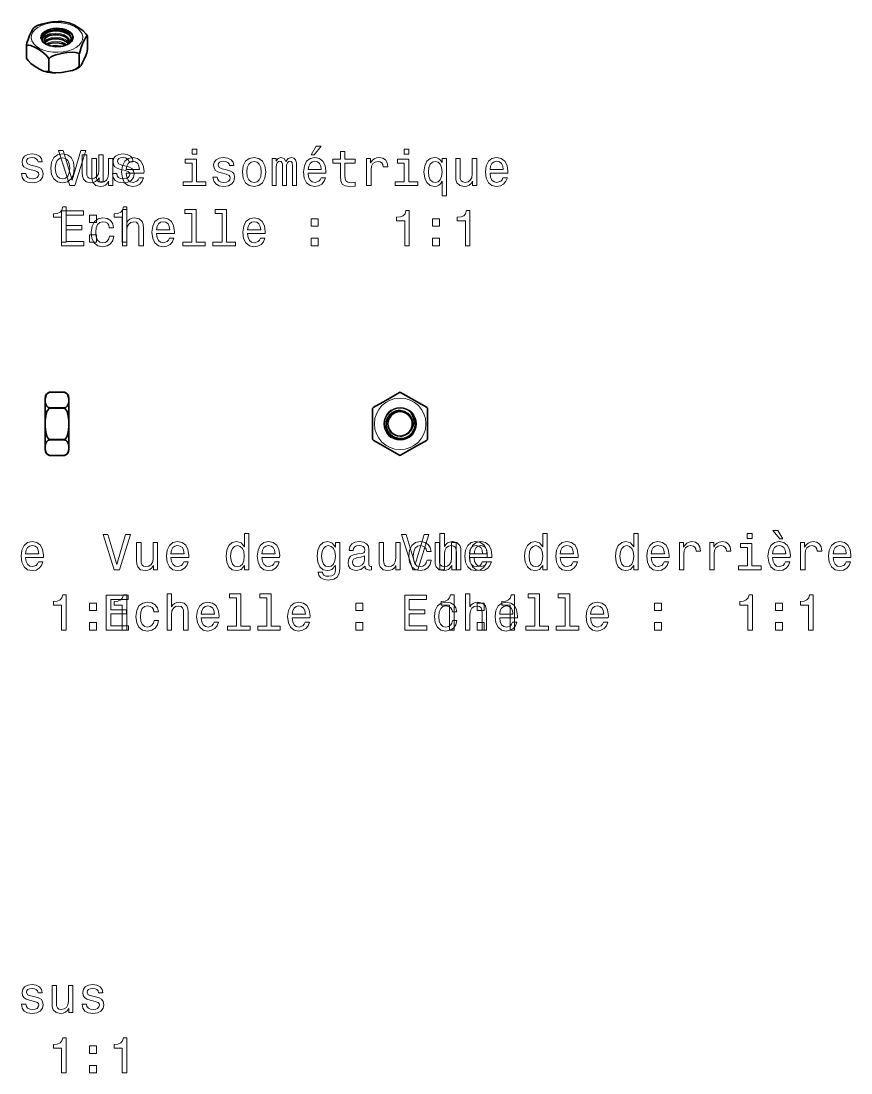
# Model space of a CAD drawing. Extents: x 554 to 708, y 355 to 461.
# Drawn here: x 625.3 to 708.4, y 355.5 to 460.8 of the extents above; entities that cross this region are included whole.
import ezdxf

# ---------------------------------------------------------------- set-up
doc = ezdxf.new("R2010")
doc.units = 0

msp = doc.modelspace()

# ---------------------------------------------------------------- linework, layer by layer
at = {"color": 7, "lineweight": 13, "ltscale": 0.000636176}
msp.add_line((628.22, 459.54), (628.22, 459.56), dxfattribs=at)
at = {"color": 7, "lineweight": 35, "ltscale": 0.002631}
msp.add_line((631.91, 459.31), (631.87, 459.4), dxfattribs=at)
at = {"color": 7, "lineweight": 35, "ltscale": 0.001065}
for p, q in [((625.8, 458.37), (625.81, 458.42)), ((631.91, 458.02), (631.92, 458.07))]:
    msp.add_line(p, q, dxfattribs=at)
at = {"color": 7, "lineweight": 35, "ltscale": 0.030574}
for p, q in [((625.8, 457.15), (625.8, 458.37)), ((631.92, 458.07), (631.92, 459.29))]:
    msp.add_line(p, q, dxfattribs=at)
at = {"color": 7, "lineweight": 13, "ltscale": 0.03195}
for p, q in [((625.83, 457.08), (625.83, 458.36)), ((631.05, 456.28), (631.05, 457.55)), ((631.12, 456.32), (631.12, 457.59)), ((628.09, 455.82), (628.09, 457.1))]:
    msp.add_line(p, q, dxfattribs=at)
at = {"color": 7, "lineweight": 35, "ltscale": 0.001173}
msp.add_line((627.4, 458.92), (627.42, 458.87), dxfattribs=at)
at = {"color": 7, "lineweight": 35, "ltscale": 0.002185}
msp.add_line((627.97, 458.5), (627.89, 458.46), dxfattribs=at)
at = {"color": 7, "lineweight": 13, "ltscale": 0.000206424}
msp.add_line((627.96, 459.05), (627.97, 459.06), dxfattribs=at)
at = {"color": 7, "lineweight": 13, "ltscale": 0.000206766}
msp.add_line((627.96, 458.65), (627.97, 458.65), dxfattribs=at)
at = {"color": 7, "lineweight": 35, "ltscale": 0.000195169}
for p, q in [((627.97, 458.91), (627.97, 458.92)), ((627.97, 458.5), (627.97, 458.51))]:
    msp.add_line(p, q, dxfattribs=at)
at = {"color": 7, "lineweight": 35, "ltscale": 0.000132048}
for p, q in [((631.91, 459.3), (631.91, 459.31)), ((625.81, 457.13), (625.81, 457.14))]:
    msp.add_line(p, q, dxfattribs=at)
at = {"color": 7, "lineweight": 35, "ltscale": 0.000326079}
for p, q in [((631.91, 459.3), (631.92, 459.29)), ((625.8, 457.15), (625.81, 457.14))]:
    msp.add_line(p, q, dxfattribs=at)
at = {"color": 7, "lineweight": 13, "ltscale": 0.031951}
for p, q in [((631.91, 458.02), (631.91, 459.3)), ((628, 455.83), (628, 457.11))]:
    msp.add_line(p, q, dxfattribs=at)
at = {"color": 7, "lineweight": 35, "ltscale": 0.002632}
msp.add_line((625.85, 457.04), (625.81, 457.13), dxfattribs=at)
at = {"color": 7, "lineweight": 35, "ltscale": 0.001227}
msp.add_line((625.85, 457.04), (625.83, 457.08), dxfattribs=at)
at = {"color": 7, "lineweight": 35, "ltscale": 0.001229}
for p, q in [((628.13, 423.66), (628.08, 423.65)), ((628.08, 417.35), (628.13, 417.34))]:
    msp.add_line(p, q, dxfattribs=at)
at = {"color": 7, "lineweight": 13, "ltscale": 0.039131}
for p, q in [((628.08, 423.65), (629.64, 423.65)), ((628.08, 422.12), (629.64, 422.12)), ((628.08, 422.03), (629.64, 422.03)), ((628.08, 418.97), (629.64, 418.97)), ((628.08, 418.88), (629.64, 418.88)), ((628.08, 417.35), (629.64, 417.35))]:
    msp.add_line(p, q, dxfattribs=at)
at = {"color": 7, "lineweight": 35, "ltscale": 0.036768}
for p, q in [((628.13, 423.66), (629.6, 423.66)), ((628.13, 417.34), (629.6, 417.34))]:
    msp.add_line(p, q, dxfattribs=at)
at = {"color": 7, "lineweight": 35, "ltscale": 0.001228}
for p, q in [((629.6, 423.66), (629.64, 423.65)), ((629.64, 417.35), (629.6, 417.34))]:
    msp.add_line(p, q, dxfattribs=at)
at = {"color": 7, "lineweight": 35, "ltscale": 0.039872}
for p, q in [((663.17, 423.65), (661.79, 422.85)), ((663.27, 417.35), (664.65, 418.15))]:
    msp.add_line(p, q, dxfattribs=at)
at = {"color": 7, "lineweight": 35, "ltscale": 0.076499}
for p, q in [((665.92, 422.12), (663.27, 423.65)), ((663.17, 417.35), (660.52, 418.88))]:
    msp.add_line(p, q, dxfattribs=at)
at = {"color": 7, "lineweight": 35, "ltscale": 0.11937}
for p, q in [((627.66, 418.3), (627.66, 423.08)), ((630.06, 418.3), (630.06, 423.08))]:
    msp.add_line(p, q, dxfattribs=at)
at = {"color": 7, "lineweight": 35, "ltscale": 0.036627}
for p, q in [((660.52, 422.12), (661.79, 422.85)), ((665.92, 418.88), (664.65, 418.15))]:
    msp.add_line(p, q, dxfattribs=at)
at = {"color": 7, "lineweight": 35, "ltscale": 0.076498}
for p, q in [((660.47, 422.03), (660.47, 418.97)), ((665.97, 418.97), (665.97, 422.03))]:
    msp.add_line(p, q, dxfattribs=at)
at = {"color": 7, "lineweight": 13, "ltscale": 0.000260926}
for p, q in [((663.23, 421.77), (663.22, 421.77)), ((663.21, 419.23), (663.22, 419.23))]:
    msp.add_line(p, q, dxfattribs=at)
at = {"color": 7, "lineweight": 35, "ltscale": 0.000250245}
for p, q in [((663.22, 421.72), (663.23, 421.72)), ((663.23, 419.28), (663.22, 419.28)), ((663.23, 419.28), (663.22, 419.28)), ((663.23, 419.28), (663.22, 419.28))]:
    msp.add_line(p, q, dxfattribs=at)
at = {"color": 7, "lineweight": 35, "ltscale": 0.001908}
msp.add_line((664.36, 421.47), (664.31, 421.53), dxfattribs=at)
at = {"color": 7, "lineweight": 13, "ltscale": 0.000737224}
msp.add_line((664.25, 419.85), (664.28, 419.83), dxfattribs=at)
at = {"color": 7, "lineweight": 35, "ltscale": 9.48012e-05}
msp.add_line((664.25, 419.85), (664.25, 419.85), dxfattribs=at)
at = {"color": 7, "lineweight": 35, "ltscale": 0.009402}
for p, q in [((627.66, 417.92), (627.66, 418.3)), ((630.06, 417.92), (630.06, 418.3))]:
    msp.add_line(p, q, dxfattribs=at)
at = {"color": 7, "lineweight": 35}
for points in [[(627.05, 460.44), (627.32, 460.54), (627.88, 460.67), (628.21, 460.72)], [(629.1, 460.79), (628.98, 460.79), (628.42, 460.75), (628.21, 460.72)], [(630.06, 460.65), (630.2, 460.6), (630.61, 460.41), (631.04, 460.16), (631.48, 459.85), (631.76, 459.56), (631.87, 459.4)], [(626.53, 460.15), (626.49, 460.11), (626.43, 460.02), (626.28, 459.74), (626.12, 459.4), (625.96, 459), (625.85, 458.65), (625.81, 458.42)], [(627.8, 459.66), (627.56, 459.5), (627.4, 459.29), (627.36, 459.11)], [(627.97, 459.32), (627.72, 459.16), (627.61, 458.99), (627.61, 458.76), (627.74, 458.56), (627.84, 458.49)], [(627.8, 459.66), (628.08, 459.77), (628.4, 459.84), (628.75, 459.87), (629.1, 459.84), (629.54, 459.74), (629.92, 459.56)], [(628.01, 459.35), (628.53, 459.45), (629.08, 459.44), (629.53, 459.34)], [(628.22, 459.42), (628.71, 459.49), (629.23, 459.43), (629.64, 459.28), (629.92, 459.08), (630.06, 458.85), (630.07, 458.62)], [(629.91, 459.63), (629.48, 459.83), (629.34, 459.88), (629.23, 459.91), (629.2, 459.93), (629.37, 459.92), (629.8, 459.79), (629.94, 459.72)], [(629.91, 459.63), (630.16, 459.4), (630.28, 459.15), (630.26, 458.88), (630.1, 458.65), (629.92, 458.5)], [(631.91, 459.31), (631.89, 459.33), (631.88, 459.34), (631.86, 459.34), (631.84, 459.32), (631.8, 459.29), (631.74, 459.2), (631.59, 458.92), (631.43, 458.57), (631.27, 458.18), (631.17, 457.83), (631.12, 457.59)], [(625.83, 458.36), (625.82, 458.35), (625.82, 458.35), (625.81, 458.34), (625.8, 458.37)], [(628, 457.11), (627.95, 457.21), (627.79, 457.42), (627.52, 457.66), (627.11, 457.94), (626.68, 458.19), (626.24, 458.38), (626.05, 458.42), (625.96, 458.42), (625.87, 458.39), (625.83, 458.36)], [(627.97, 458.91), (627.75, 458.76), (627.67, 458.64)], [(627.75, 458.53), (628.18, 458.36), (628.75, 458.27), (629.23, 458.3)], [(627.97, 458.92), (628.36, 459.04), (628.87, 459.08), (629.38, 458.98), (629.76, 458.8), (629.99, 458.59), (630, 458.56)], [(627.97, 458.51), (628.36, 458.63), (628.87, 458.67), (629.37, 458.58), (629.73, 458.42)], [(628.04, 458.94), (628.55, 459.04), (629.09, 459.03), (629.53, 458.93)], [(628.04, 458.54), (628.55, 458.64), (629.09, 458.62), (629.53, 458.52)], [(628.09, 457.1), (628.16, 457.17), (628.38, 457.33), (628.74, 457.47), (629.3, 457.6), (629.51, 457.63)], [(631.05, 457.55), (630.98, 457.61), (630.76, 457.69), (630.4, 457.73), (629.84, 457.68), (629.51, 457.63)], [(631.05, 457.55), (631.09, 457.53), (631.12, 457.59)], [(631.91, 458.02), (631.84, 457.67), (631.74, 457.38), (631.59, 457.01), (631.43, 456.67), (631.27, 456.38), (631.22, 456.32), (631.19, 456.29)], [(625.83, 457.08), (625.81, 457.15), (625.81, 457.15), (625.8, 457.15)], [(627.66, 455.79), (627.52, 455.83), (627.11, 456.03), (626.68, 456.28), (626.24, 456.59), (625.96, 456.87), (625.85, 457.04)], [(628, 457.11), (628.02, 457.08), (628.06, 457.06), (628.09, 457.1)], [(631.05, 456.28), (630.98, 456.2), (630.76, 456.04), (630.67, 456)], [(631.05, 456.28), (631.1, 456.33), (631.12, 456.32)], [(631.19, 456.29), (631.17, 456.28), (631.15, 456.28), (631.14, 456.29), (631.12, 456.32)], [(628, 455.83), (627.95, 455.79), (627.9, 455.78), (627.79, 455.77), (627.66, 455.79)], [(628, 455.83), (628.03, 455.86), (628.07, 455.84), (628.09, 455.82)], [(628.09, 455.82), (628.16, 455.76), (628.38, 455.68), (628.62, 455.65)], [(628.62, 455.65), (628.74, 455.65), (629.3, 455.69), (629.51, 455.72)], [(630.67, 456), (630.4, 455.9), (629.84, 455.77), (629.51, 455.72)], [(628.08, 422.12), (627.99, 422.15), (627.85, 422.27), (627.74, 422.45), (627.69, 422.74), (627.69, 423.05), (627.73, 423.25), (627.82, 423.46), (627.91, 423.56), (628.08, 423.65)], [(629.64, 422.12), (629.73, 422.15), (629.87, 422.27), (629.98, 422.45), (630.03, 422.74), (630.03, 423.05), (629.99, 423.25), (629.9, 423.46), (629.81, 423.56), (629.64, 423.65)], [(628.08, 418.97), (627.99, 419.04), (627.85, 419.27), (627.74, 419.64), (627.69, 420.22), (627.69, 420.83), (627.73, 421.24), (627.76, 421.45), (627.85, 421.72), (627.91, 421.85), (628.08, 422.03)], [(628.08, 422.12), (628.12, 422.08), (628.08, 422.03)], [(629.64, 422.12), (629.6, 422.08), (629.64, 422.03)], [(629.64, 418.97), (629.73, 419.04), (629.87, 419.27), (629.98, 419.64), (630.03, 420.22), (630.03, 420.83), (629.99, 421.24), (629.96, 421.45), (629.87, 421.72), (629.81, 421.85), (629.64, 422.03)], [(663.51, 419.03), (663.05, 419.03), (662.61, 419.17), (662.24, 419.43), (661.97, 419.8), (661.83, 420.22), (661.83, 420.66), (661.96, 421.08), (662.21, 421.43), (662.51, 421.66)], [(663.22, 421.83), (663.63, 421.75), (664, 421.54), (664.27, 421.23), (664.43, 420.86), (664.47, 420.46), (664.36, 420.04), (664.25, 419.85)], [(628.08, 418.88), (627.99, 418.85), (627.85, 418.73), (627.74, 418.55), (627.69, 418.26), (627.69, 418.15)], [(628.08, 418.97), (628.11, 418.95), (628.12, 418.91), (628.08, 418.88)], [(629.64, 418.97), (629.61, 418.95), (629.6, 418.91), (629.64, 418.88)], [(629.64, 418.88), (629.73, 418.85), (629.87, 418.73), (629.98, 418.55), (630.03, 418.26), (630.03, 418.15)], [(628.08, 417.35), (627.99, 417.39), (627.85, 417.5), (627.74, 417.69), (627.69, 417.98), (627.69, 418.15)], [(629.64, 417.35), (629.73, 417.39), (629.87, 417.5), (629.98, 417.69), (630.03, 417.98), (630.03, 418.15)]]:
    msp.add_lwpolyline(points, dxfattribs=at)
at = {"color": 7, "lineweight": 13}
for points in [[(627.38, 458.97), (627.41, 459.14), (627.52, 459.29), (627.7, 459.41), (627.93, 459.5)], [(627.42, 458.87), (627.4, 459.02), (627.46, 459.17), (627.61, 459.33), (627.94, 459.48)], [(627.97, 459.44), (627.73, 459.29), (627.59, 459.09), (627.56, 458.93), (627.59, 458.77), (627.69, 458.62), (627.84, 458.49)], [(628.22, 459.56), (628.67, 459.63), (629.14, 459.59), (629.58, 459.46), (629.89, 459.27), (630.08, 459.01), (630.13, 458.84), (630.12, 458.67)], [(629.92, 458.5), (630.16, 458.72), (630.3, 458.97), (630.32, 459.17), (630.26, 459.37), (630.13, 459.56), (629.94, 459.72)], [(627.97, 459.06), (628.33, 459.18), (628.74, 459.22), (629.16, 459.18), (629.62, 459.03), (629.82, 458.91), (629.97, 458.77), (630.07, 458.63)], [(627.97, 458.65), (628.32, 458.77), (628.73, 458.81), (629.14, 458.78), (629.53, 458.66), (629.86, 458.47)], [(662.73, 419.08), (662.36, 419.29), (662.07, 419.59), (661.87, 419.95), (661.79, 420.35), (661.81, 420.75), (661.95, 421.13), (662.19, 421.45), (662.5, 421.68)], [(663.23, 421.86), (663.65, 421.77), (664.02, 421.56), (664.3, 421.25), (664.46, 420.86), (664.5, 420.5), (664.44, 420.15), (664.28, 419.83)], [(664.31, 421.53), (664.51, 421.14), (664.59, 420.73), (664.54, 420.32), (664.38, 419.96), (664.28, 419.83)], [(664.42, 421.4), (664.57, 421.03), (664.61, 420.64), (664.55, 420.27), (664.39, 419.94), (664.29, 419.81)]]:
    msp.add_lwpolyline(points, dxfattribs=at)
for points in [[(631.26, 447.88), (630.38, 444.9), (629.48, 447.88), (629, 447.88), (630.13, 444.37), (630.63, 444.37), (631.74, 447.88)], [(642.85, 447.99), (642.38, 447.99), (642.38, 447.49), (642.85, 447.49)], [(654.32, 447.45), (654.62, 447.45), (655.32, 448.31), (654.82, 448.31)], [(657.25, 446.61), (657.25, 445.26), (657.28, 444.82), (657.43, 444.51), (657.71, 444.34), (658.19, 444.28), (658.71, 444.3), (658.71, 444.69), (658.33, 444.65), (657.98, 444.7), (657.79, 444.82), (657.71, 445.03), (657.7, 445.33), (657.7, 446.61), (658.71, 446.61), (658.71, 446.99), (657.7, 446.99), (657.7, 447.78), (657.25, 447.78), (657.25, 446.99), (656.49, 446.99), (656.49, 446.61)], [(664.1, 447.99), (663.63, 447.99), (663.63, 447.49), (664.1, 447.49)], [(626.66, 446.32), (626.23, 446.42), (625.91, 446.53), (625.81, 446.77), (625.84, 446.94), (625.94, 447.06), (626.12, 447.13), (626.36, 447.16), (626.6, 447.13), (626.79, 447.04), (626.91, 446.91), (626.96, 446.73), (627.39, 446.73), (627.39, 446.74), (627.32, 447.06), (627.11, 447.32), (626.79, 447.48), (626.36, 447.54), (625.93, 447.48), (625.62, 447.32), (625.43, 447.07), (625.36, 446.76), (625.41, 446.45), (625.55, 446.24), (625.78, 446.09), (626.12, 445.98), (626.62, 445.86), (626.92, 445.74), (627, 445.64), (627.03, 445.48), (626.98, 445.3), (626.86, 445.16), (626.67, 445.07), (626.4, 445.04), (626.13, 445.07), (625.92, 445.17), (625.79, 445.34), (625.73, 445.58), (625.3, 445.58), (625.37, 445.18), (625.58, 444.88), (625.91, 444.71), (626.36, 444.64), (626.84, 444.71), (627.19, 444.88), (627.4, 445.17), (627.47, 445.54), (627.42, 445.85), (627.26, 446.07), (627, 446.21)], [(628.24, 446.09), (628.32, 445.47), (628.55, 445.02), (628.92, 444.74), (629.41, 444.64), (629.9, 444.74), (630.27, 445.02), (630.5, 445.47), (630.59, 446.09), (630.5, 446.71), (630.27, 447.16), (629.9, 447.44), (629.41, 447.54), (628.92, 447.44), (628.55, 447.16), (628.32, 446.71)], [(628.69, 446.1), (628.74, 446.55), (628.88, 446.88), (629.11, 447.08), (629.41, 447.15), (629.72, 447.08), (629.94, 446.88), (630.09, 446.55), (630.14, 446.1), (630.09, 445.64), (629.94, 445.3), (629.72, 445.1), (629.41, 445.04), (629.11, 445.1), (628.88, 445.3), (628.74, 445.64)], [(633.49, 447.45), (633.05, 447.45), (633.05, 445.88), (633, 445.52), (632.85, 445.26), (632.63, 445.1), (632.33, 445.05), (632.09, 445.09), (631.94, 445.21), (631.86, 445.41), (631.84, 445.71), (631.84, 447.45), (631.39, 447.45), (631.39, 445.67), (631.41, 445.31), (631.5, 445.01), (631.79, 444.74), (632.26, 444.64), (632.52, 444.68), (632.73, 444.77), (632.92, 444.92), (633.07, 445.15), (633.07, 444.74), (633.49, 444.74)], [(634.46, 447.08), (634.01, 447.08), (634.01, 445.52), (633.96, 445.15), (633.82, 444.89), (633.59, 444.73), (633.29, 444.68), (633.06, 444.72), (632.91, 444.84), (632.82, 445.05), (632.8, 445.34), (632.8, 447.08), (632.36, 447.08), (632.36, 445.3), (632.37, 444.94), (632.47, 444.64), (632.76, 444.37), (633.23, 444.28), (633.48, 444.31), (633.7, 444.4), (633.88, 444.56), (634.03, 444.79), (634.03, 444.37), (634.46, 444.37)], [(635.77, 446.32), (635.34, 446.42), (635.02, 446.53), (634.92, 446.77), (634.95, 446.94), (635.05, 447.06), (635.22, 447.13), (635.47, 447.16), (635.71, 447.13), (635.89, 447.04), (636.02, 446.91), (636.07, 446.73), (636.5, 446.73), (636.5, 446.74), (636.42, 447.06), (636.22, 447.32), (635.89, 447.48), (635.47, 447.54), (635.04, 447.48), (634.73, 447.32), (634.53, 447.07), (634.47, 446.76), (634.52, 446.45), (634.66, 446.24), (634.89, 446.09), (635.23, 445.98), (635.72, 445.86), (636.03, 445.74), (636.11, 445.64), (636.14, 445.48), (636.09, 445.3), (635.97, 445.16), (635.77, 445.07), (635.51, 445.04), (635.23, 445.07), (635.03, 445.17), (634.9, 445.34), (634.84, 445.58), (634.41, 445.58), (634.48, 445.18), (634.69, 444.88), (635.02, 444.71), (635.47, 444.64), (635.95, 444.71), (636.29, 444.88), (636.51, 445.17), (636.58, 445.54), (636.53, 445.85), (636.37, 446.07), (636.11, 446.21)], [(635.79, 445.6), (637.57, 445.6), (637.58, 445.8), (637.49, 446.38), (637.27, 446.82), (636.92, 447.08), (636.45, 447.18), (635.99, 447.08), (635.64, 446.79), (635.41, 446.33), (635.33, 445.73), (635.41, 445.11), (635.63, 444.65), (635.98, 444.37), (636.44, 444.28), (636.83, 444.34), (637.15, 444.51), (637.39, 444.79), (637.52, 445.15), (637.09, 445.15), (637, 444.95), (636.86, 444.8), (636.49, 444.68), (636.2, 444.73), (635.99, 444.91), (635.85, 445.19), (635.79, 445.58)], [(635.79, 445.97), (635.85, 446.32), (635.99, 446.58), (636.19, 446.73), (636.47, 446.79), (636.73, 446.73), (636.94, 446.58), (637.07, 446.32), (637.11, 445.97)], [(642.84, 444.75), (642.84, 446.99), (641.7, 446.99), (641.7, 446.61), (642.39, 446.61), (642.39, 444.75), (641.48, 444.75), (641.48, 444.37), (643.75, 444.37), (643.75, 444.75)], [(645.84, 445.95), (645.41, 446.05), (645.09, 446.17), (644.99, 446.4), (645.02, 446.57), (645.12, 446.69), (645.3, 446.77), (645.54, 446.8), (645.78, 446.77), (645.97, 446.68), (646.09, 446.54), (646.14, 446.36), (646.57, 446.36), (646.57, 446.37), (646.5, 446.7), (646.29, 446.95), (645.97, 447.12), (645.54, 447.18), (645.11, 447.12), (644.8, 446.95), (644.61, 446.7), (644.54, 446.39), (644.59, 446.09), (644.73, 445.88), (644.96, 445.72), (645.3, 445.62), (645.8, 445.5), (646.1, 445.37), (646.18, 445.27), (646.21, 445.12), (646.16, 444.93), (646.04, 444.79), (645.85, 444.7), (645.58, 444.67), (645.31, 444.7), (645.1, 444.81), (644.97, 444.98), (644.91, 445.21), (644.48, 445.21), (644.56, 444.81), (644.76, 444.52), (645.09, 444.34), (645.54, 444.28), (646.02, 444.34), (646.37, 444.52), (646.58, 444.8), (646.65, 445.17), (646.6, 445.49), (646.44, 445.7), (646.18, 445.85)], [(647.42, 445.72), (647.5, 445.11), (647.73, 444.65), (648.1, 444.37), (648.59, 444.28), (649.08, 444.37), (649.45, 444.65), (649.68, 445.1), (649.77, 445.72), (649.68, 446.34), (649.45, 446.8), (649.08, 447.08), (648.59, 447.18), (648.1, 447.08), (647.73, 446.79), (647.5, 446.34)], [(647.87, 445.73), (647.92, 446.18), (648.06, 446.51), (648.29, 446.71), (648.59, 446.78), (648.9, 446.71), (649.12, 446.52), (649.27, 446.18), (649.32, 445.73), (649.27, 445.27), (649.12, 444.94), (648.9, 444.74), (648.59, 444.67), (648.29, 444.74), (648.06, 444.94), (647.92, 445.27)], [(650.41, 444.37), (650.82, 444.37), (650.82, 446.18), (650.84, 446.46), (650.92, 446.65), (651.04, 446.77), (651.19, 446.81), (651.31, 446.77), (651.39, 446.67), (651.43, 446.5), (651.44, 446.27), (651.44, 444.37), (651.83, 444.37), (651.83, 446.18), (651.85, 446.45), (651.93, 446.65), (652.05, 446.77), (652.2, 446.81), (652.32, 446.77), (652.4, 446.67), (652.45, 446.27), (652.45, 444.37), (652.86, 444.37), (652.86, 446.24), (652.84, 446.63), (652.76, 446.93), (652.59, 447.11), (652.33, 447.18), (652.02, 447.08), (651.79, 446.78), (651.6, 447.07), (651.29, 447.18), (651, 447.08), (650.8, 446.79), (650.8, 447.08), (650.41, 447.08)], [(654.01, 445.6), (655.79, 445.6), (655.79, 445.8), (655.71, 446.38), (655.49, 446.82), (655.14, 447.08), (654.67, 447.18), (654.21, 447.08), (653.85, 446.79), (653.63, 446.33), (653.55, 445.73), (653.62, 445.11), (653.85, 444.65), (654.2, 444.37), (654.65, 444.28), (655.04, 444.34), (655.37, 444.51), (655.6, 444.79), (655.74, 445.15), (655.3, 445.15), (655.21, 444.95), (655.08, 444.8), (654.71, 444.68), (654.42, 444.73), (654.2, 444.91), (654.06, 445.19), (654.01, 445.58)], [(654.01, 445.97), (654.07, 446.32), (654.2, 446.58), (654.41, 446.73), (654.68, 446.79), (654.95, 446.73), (655.16, 446.58), (655.28, 446.32), (655.33, 445.97)], [(659.86, 444.37), (660.31, 444.37), (660.31, 445.92), (660.35, 446.29), (660.49, 446.56), (660.71, 446.72), (661.01, 446.78), (661.23, 446.74), (661.39, 446.64), (661.5, 446.47), (661.53, 446.24), (661.98, 446.24), (661.92, 446.65), (661.75, 446.94), (661.48, 447.12), (661.1, 447.18), (660.84, 447.14), (660.62, 447.04), (660.42, 446.86), (660.26, 446.63), (660.26, 447.08), (659.86, 447.08)], [(664.09, 444.75), (664.09, 446.99), (662.95, 446.99), (662.95, 446.61), (663.64, 446.61), (663.64, 444.75), (662.74, 444.75), (662.74, 444.37), (665.01, 444.37), (665.01, 444.75)], [(667.43, 446.66), (667.27, 446.89), (667.1, 447.05), (666.89, 447.14), (666.65, 447.18), (666.23, 447.08), (665.89, 446.79), (665.68, 446.34), (665.6, 445.73), (665.68, 445.11), (665.89, 444.66), (666.23, 444.37), (666.65, 444.28), (666.89, 444.31), (667.09, 444.39), (667.27, 444.55), (667.43, 444.79), (667.43, 443.32), (667.87, 443.32), (667.87, 447.08), (667.43, 447.08)], [(666.05, 445.73), (666.1, 446.18), (666.24, 446.51), (666.45, 446.71), (666.73, 446.78), (667.02, 446.71), (667.24, 446.51), (667.38, 446.18), (667.43, 445.73), (667.38, 445.27), (667.24, 444.94), (667.02, 444.74), (666.73, 444.68), (666.45, 444.74), (666.24, 444.94), (666.1, 445.28)], [(670.89, 447.08), (670.45, 447.08), (670.45, 445.52), (670.4, 445.15), (670.25, 444.89), (670.02, 444.73), (669.73, 444.68), (669.49, 444.72), (669.34, 444.84), (669.25, 445.05), (669.23, 445.34), (669.23, 447.08), (668.79, 447.08), (668.79, 445.3), (668.8, 444.94), (668.9, 444.64), (669.19, 444.37), (669.66, 444.28), (669.91, 444.31), (670.13, 444.4), (670.32, 444.56), (670.47, 444.79), (670.47, 444.37), (670.89, 444.37)], [(672.23, 445.6), (674, 445.6), (674.01, 445.8), (673.93, 446.38), (673.7, 446.82), (673.35, 447.08), (672.88, 447.18), (672.42, 447.08), (672.07, 446.79), (671.84, 446.33), (671.76, 445.73), (671.84, 445.11), (672.07, 444.65), (672.41, 444.37), (672.87, 444.28), (673.26, 444.34), (673.58, 444.51), (673.82, 444.79), (673.96, 445.15), (673.52, 445.15), (673.43, 444.95), (673.3, 444.8), (672.92, 444.68), (672.64, 444.73), (672.42, 444.91), (672.28, 445.19), (672.23, 445.58)], [(672.23, 445.97), (672.28, 446.32), (672.42, 446.58), (672.63, 446.73), (672.9, 446.79), (673.17, 446.73), (673.37, 446.58), (673.5, 446.32), (673.54, 445.97)], [(629.32, 438.69), (629.78, 438.69), (629.78, 442.22), (629.44, 442.22), (629.35, 441.91), (629.17, 441.7), (628.89, 441.58), (628.51, 441.54), (628.51, 441.18), (629.32, 441.18)], [(629.32, 438.33), (631.54, 438.33), (631.54, 438.75), (629.78, 438.75), (629.78, 439.93), (631.35, 439.93), (631.35, 440.35), (629.78, 440.35), (629.78, 441.4), (631.5, 441.4), (631.5, 441.83), (629.32, 441.83)], [(635.4, 438.69), (635.85, 438.69), (635.85, 442.22), (635.51, 442.22), (635.42, 441.91), (635.24, 441.7), (634.96, 441.58), (634.58, 441.54), (634.58, 441.18), (635.4, 441.18)], [(635.41, 438.33), (635.85, 438.33), (635.85, 439.89), (635.9, 440.25), (636.04, 440.51), (636.27, 440.67), (636.57, 440.73), (636.81, 440.68), (636.97, 440.54), (637.04, 440.32), (637.07, 440.02), (637.07, 438.33), (637.51, 438.33), (637.51, 440.11), (637.49, 440.46), (637.4, 440.76), (637.1, 441.03), (636.64, 441.13), (636.39, 441.09), (636.17, 441), (635.99, 440.85), (635.85, 440.64), (635.85, 441.95), (635.41, 441.95)], [(642.36, 441.57), (642.36, 438.7), (641.45, 438.7), (641.45, 438.33), (643.71, 438.33), (643.71, 438.7), (642.81, 438.7), (642.81, 441.95), (641.67, 441.95), (641.67, 441.57)], [(645.4, 441.57), (645.4, 438.7), (644.48, 438.7), (644.48, 438.33), (646.75, 438.33), (646.75, 438.7), (645.84, 438.7), (645.84, 441.95), (644.7, 441.95), (644.7, 441.57)], [(663.68, 438.33), (664.14, 438.33), (664.14, 441.85), (663.8, 441.85), (663.71, 441.54), (663.53, 441.34), (663.25, 441.22), (662.87, 441.18), (662.87, 440.82), (663.68, 440.82)], [(669.76, 438.33), (670.21, 438.33), (670.21, 441.85), (669.87, 441.85), (669.78, 441.54), (669.6, 441.34), (669.32, 441.22), (668.94, 441.18), (668.94, 440.82), (669.76, 440.82)], [(632.1, 440.65), (632.8, 440.65), (632.8, 441.4), (632.1, 441.4)], [(634.1, 440.14), (634.53, 440.14), (634.44, 440.54), (634.23, 440.86), (633.89, 441.05), (633.45, 441.13), (632.97, 441.03), (632.6, 440.75), (632.37, 440.29), (632.28, 439.67), (632.36, 439.06), (632.59, 438.61), (632.95, 438.33), (633.43, 438.23), (633.87, 438.31), (634.21, 438.52), (634.44, 438.85), (634.54, 439.29), (634.12, 439.29), (634.04, 439.01), (633.9, 438.8), (633.7, 438.67), (633.45, 438.63), (633.14, 438.69), (632.92, 438.9), (632.78, 439.22), (632.74, 439.69), (632.78, 440.14), (632.93, 440.47), (633.15, 440.67), (633.45, 440.74), (633.71, 440.7), (633.91, 440.58), (634.04, 440.39)], [(638.83, 439.55), (640.61, 439.55), (640.61, 439.76), (640.53, 440.34), (640.31, 440.77), (639.96, 441.03), (639.49, 441.13), (639.03, 441.03), (638.67, 440.75), (638.45, 440.29), (638.37, 439.68), (638.44, 439.06), (638.67, 438.61), (639.02, 438.33), (639.47, 438.23), (639.86, 438.3), (640.19, 438.47), (640.42, 438.74), (640.56, 439.1), (640.12, 439.1), (640.03, 438.9), (639.9, 438.75), (639.53, 438.63), (639.24, 438.68), (639.02, 438.86), (638.88, 439.15), (638.83, 439.54)], [(638.83, 439.92), (638.89, 440.27), (639.02, 440.53), (639.23, 440.69), (639.5, 440.74), (639.77, 440.69), (639.98, 440.53), (640.1, 440.27), (640.15, 439.92)], [(647.94, 439.55), (649.71, 439.55), (649.72, 439.76), (649.64, 440.34), (649.42, 440.77), (649.06, 441.03), (648.59, 441.13), (648.14, 441.03), (647.78, 440.75), (647.56, 440.29), (647.48, 439.68), (647.55, 439.06), (647.78, 438.61), (648.13, 438.33), (648.58, 438.23), (648.97, 438.3), (649.3, 438.47), (649.53, 438.74), (649.67, 439.1), (649.23, 439.1), (649.14, 438.9), (649.01, 438.75), (648.64, 438.63), (648.35, 438.68), (648.13, 438.86), (647.99, 439.15), (647.94, 439.54)], [(647.94, 439.92), (647.99, 440.27), (648.13, 440.53), (648.34, 440.69), (648.61, 440.74), (648.88, 440.69), (649.08, 440.53), (649.21, 440.27), (649.26, 439.92)], [(654.32, 440.28), (655.01, 440.28), (655.01, 441.03), (654.32, 441.03)], [(666.46, 440.28), (667.16, 440.28), (667.16, 441.03), (666.46, 441.03)], [(632.1, 438.69), (632.8, 438.69), (632.8, 439.44), (632.1, 439.44)], [(654.32, 438.33), (655.01, 438.33), (655.01, 439.08), (654.32, 439.08)], [(666.46, 438.33), (667.16, 438.33), (667.16, 439.08), (666.46, 439.08)], [(701.53, 408.97), (701.03, 409.83), (700.53, 409.83), (701.23, 408.97)], [(635.73, 409.4), (634.85, 406.42), (633.95, 409.4), (633.47, 409.4), (634.6, 405.89), (635.11, 405.89), (636.21, 409.4)], [(647.62, 406.31), (647.62, 405.89), (648.06, 405.89), (648.06, 409.51), (647.62, 409.51), (647.62, 408.19), (647.29, 408.57), (647.08, 408.66), (646.84, 408.7), (646.41, 408.6), (646.08, 408.31), (645.86, 407.86), (645.79, 407.25), (645.86, 406.64), (646.08, 406.18), (646.41, 405.89), (646.84, 405.8), (647.08, 405.83), (647.29, 405.92)], [(665.62, 409.4), (664.74, 406.42), (663.84, 409.4), (663.36, 409.4), (664.49, 405.89), (664.99, 405.89), (666.1, 409.4)], [(667.21, 405.89), (667.65, 405.89), (667.65, 407.46), (667.7, 407.81), (667.84, 408.08), (668.07, 408.24), (668.37, 408.3), (668.61, 408.25), (668.76, 408.11), (668.84, 407.89), (668.87, 407.58), (668.87, 405.89), (669.31, 405.89), (669.31, 407.67), (669.29, 408.03), (669.2, 408.33), (668.9, 408.6), (668.44, 408.7), (668.18, 408.66), (667.97, 408.57), (667.79, 408.41), (667.65, 408.21), (667.65, 409.51), (667.21, 409.51)], [(677.5, 406.31), (677.5, 405.89), (677.95, 405.89), (677.95, 409.51), (677.51, 409.51), (677.51, 408.19), (677.17, 408.57), (676.96, 408.66), (676.73, 408.7), (676.3, 408.6), (675.97, 408.31), (675.75, 407.86), (675.67, 407.25), (675.75, 406.64), (675.97, 406.18), (676.3, 405.89), (676.73, 405.8), (676.96, 405.83), (677.18, 405.92)], [(686.61, 406.31), (686.61, 405.89), (687.06, 405.89), (687.06, 409.51), (686.62, 409.51), (686.62, 408.19), (686.28, 408.57), (686.07, 408.66), (685.83, 408.7), (685.41, 408.6), (685.07, 408.31), (684.86, 407.86), (684.78, 407.25), (684.86, 406.64), (685.07, 406.18), (685.41, 405.89), (685.83, 405.8), (686.07, 405.83), (686.28, 405.92)], [(698.46, 409.51), (697.99, 409.51), (697.99, 409.01), (698.46, 409.01)], [(625.72, 407.12), (627.5, 407.12), (627.5, 407.33), (627.42, 407.91), (627.2, 408.34), (626.85, 408.6), (626.38, 408.7), (625.92, 408.6), (625.57, 408.31), (625.34, 407.86), (625.26, 407.25), (625.33, 406.63), (625.56, 406.18), (625.91, 405.89), (626.36, 405.8), (626.76, 405.86), (627.08, 406.03), (627.32, 406.31), (627.45, 406.67), (627.01, 406.67), (626.92, 406.47), (626.79, 406.32), (626.42, 406.2), (626.13, 406.25), (625.91, 406.43), (625.77, 406.72), (625.72, 407.1)], [(625.72, 407.49), (625.78, 407.84), (625.91, 408.1), (626.12, 408.25), (626.39, 408.31), (626.66, 408.25), (626.87, 408.1), (626.99, 407.84), (627.04, 407.49)], [(638.93, 408.6), (638.49, 408.6), (638.49, 407.04), (638.44, 406.68), (638.29, 406.41), (638.07, 406.25), (637.77, 406.2), (637.53, 406.24), (637.38, 406.36), (637.3, 406.57), (637.28, 406.86), (637.28, 408.6), (636.83, 408.6), (636.83, 406.82), (636.85, 406.46), (636.94, 406.17), (637.23, 405.89), (637.7, 405.8), (637.96, 405.83), (638.17, 405.92), (638.36, 406.08), (638.51, 406.31), (638.51, 405.89), (638.93, 405.89)], [(640.27, 407.12), (642.05, 407.12), (642.05, 407.33), (641.97, 407.91), (641.75, 408.34), (641.4, 408.6), (640.93, 408.7), (640.47, 408.6), (640.11, 408.31), (639.89, 407.86), (639.81, 407.25), (639.88, 406.63), (640.11, 406.18), (640.46, 405.89), (640.91, 405.8), (641.3, 405.86), (641.63, 406.03), (641.86, 406.31), (642, 406.67), (641.56, 406.67), (641.47, 406.47), (641.34, 406.32), (640.97, 406.2), (640.68, 406.25), (640.46, 406.43), (640.32, 406.72), (640.27, 407.1)], [(640.27, 407.49), (640.33, 407.84), (640.46, 408.1), (640.67, 408.25), (640.94, 408.31), (641.21, 408.25), (641.42, 408.1), (641.54, 407.84), (641.59, 407.49)], [(646.92, 408.3), (647.21, 408.23), (647.43, 408.03), (647.56, 407.7), (647.61, 407.25), (647.56, 406.79), (647.43, 406.46), (647.21, 406.26), (646.92, 406.2), (646.64, 406.26), (646.43, 406.46), (646.29, 406.8), (646.24, 407.25), (646.29, 407.7), (646.43, 408.03), (646.64, 408.23)], [(649.38, 407.12), (651.15, 407.12), (651.16, 407.33), (651.08, 407.91), (650.86, 408.34), (650.5, 408.6), (650.03, 408.7), (649.58, 408.6), (649.22, 408.31), (649, 407.86), (648.91, 407.25), (648.99, 406.63), (649.22, 406.18), (649.57, 405.89), (650.02, 405.8), (650.41, 405.86), (650.74, 406.03), (650.97, 406.31), (651.11, 406.67), (650.67, 406.67), (650.58, 406.47), (650.45, 406.32), (650.07, 406.2), (649.79, 406.25), (649.57, 406.43), (649.43, 406.72), (649.38, 407.1)], [(649.38, 407.49), (649.43, 407.84), (649.57, 408.1), (649.78, 408.25), (650.05, 408.31), (650.32, 408.25), (650.52, 408.1), (650.65, 407.84), (650.7, 407.49)], [(657.17, 406.01), (657.17, 408.6), (656.75, 408.6), (656.75, 408.16), (656.4, 408.56), (656.19, 408.66), (655.95, 408.7), (655.52, 408.6), (655.19, 408.31), (654.97, 407.86), (654.9, 407.25), (654.97, 406.63), (655.19, 406.18), (655.52, 405.89), (655.95, 405.8), (656.19, 405.83), (656.39, 405.92), (656.75, 406.31), (656.75, 405.92), (656.71, 405.62), (656.6, 405.4), (656.38, 405.28), (656.07, 405.23), (655.79, 405.26), (655.59, 405.34), (655.48, 405.47), (655.44, 405.65), (655.01, 405.65), (655.01, 405.63), (655.08, 405.3), (655.28, 405.06), (655.6, 404.9), (656.04, 404.85), (656.57, 404.93), (656.91, 405.14), (657.11, 405.51)], [(655.35, 407.25), (655.4, 407.7), (655.54, 408.03), (655.75, 408.23), (656.03, 408.3), (656.33, 408.23), (656.55, 408.03), (656.69, 407.7), (656.74, 407.25), (656.69, 406.79), (656.55, 406.46), (656.33, 406.26), (656.03, 406.2), (655.75, 406.26), (655.54, 406.46), (655.4, 406.8)], [(659.71, 406.25), (659.71, 406.23), (659.73, 406.06), (659.81, 405.94), (660.13, 405.84), (660.37, 405.88), (660.37, 406.23), (660.27, 406.21), (660.13, 406.28), (660.1, 406.48), (660.1, 407.88), (660.04, 408.24), (659.86, 408.49), (659.56, 408.64), (659.12, 408.7), (658.7, 408.64), (658.39, 408.47), (658.19, 408.2), (658.12, 407.85), (658.12, 407.81), (658.52, 407.81), (658.56, 408.03), (658.67, 408.18), (658.85, 408.27), (659.11, 408.3), (659.35, 408.28), (659.53, 408.2), (659.64, 408.07), (659.67, 407.89), (659.65, 407.68), (659.57, 407.57), (659.37, 407.52), (658.99, 407.48), (658.56, 407.39), (658.25, 407.23), (658.07, 406.98), (658.01, 406.6), (658.06, 406.27), (658.22, 406.02), (658.47, 405.87), (658.82, 405.81), (659.29, 405.92)], [(663.22, 408.6), (662.78, 408.6), (662.78, 407.04), (662.73, 406.68), (662.58, 406.41), (662.35, 406.25), (662.06, 406.2), (661.82, 406.24), (661.67, 406.36), (661.58, 406.57), (661.56, 406.86), (661.56, 408.6), (661.12, 408.6), (661.12, 406.82), (661.13, 406.46), (661.23, 406.17), (661.52, 405.89), (661.99, 405.8), (662.24, 405.83), (662.46, 405.92), (662.65, 406.08), (662.8, 406.31), (662.8, 405.89), (663.22, 405.89)], [(665.9, 407.7), (666.33, 407.7), (666.24, 408.11), (666.03, 408.43), (665.69, 408.62), (665.25, 408.7), (664.77, 408.6), (664.4, 408.31), (664.17, 407.86), (664.08, 407.24), (664.16, 406.63), (664.39, 406.18), (664.75, 405.89), (665.23, 405.8), (665.67, 405.87), (666.01, 406.09), (666.24, 406.42), (666.34, 406.86), (665.92, 406.86), (665.84, 406.58), (665.7, 406.37), (665.5, 406.24), (665.25, 406.2), (664.94, 406.26), (664.72, 406.46), (664.58, 406.79), (664.54, 407.26), (664.58, 407.71), (664.73, 408.04), (664.95, 408.24), (665.25, 408.31), (665.51, 408.26), (665.71, 408.15), (665.84, 407.96)], [(668.82, 408.6), (668.38, 408.6), (668.38, 407.04), (668.32, 406.68), (668.18, 406.41), (667.95, 406.25), (667.65, 406.2), (667.42, 406.24), (667.27, 406.36), (667.18, 406.57), (667.16, 406.86), (667.16, 408.6), (666.72, 408.6), (666.72, 406.82), (666.73, 406.46), (666.83, 406.17), (667.12, 405.89), (667.59, 405.8), (667.84, 405.83), (668.06, 405.92), (668.24, 406.08), (668.4, 406.31), (668.4, 405.89), (668.82, 405.89)], [(670.16, 407.12), (671.93, 407.12), (671.94, 407.33), (671.86, 407.91), (671.63, 408.34), (671.28, 408.6), (670.81, 408.7), (670.35, 408.6), (670, 408.31), (669.77, 407.86), (669.69, 407.25), (669.77, 406.63), (669.99, 406.18), (670.34, 405.89), (670.8, 405.8), (671.19, 405.86), (671.51, 406.03), (671.75, 406.31), (671.89, 406.67), (671.45, 406.67), (671.36, 406.47), (671.22, 406.32), (670.85, 406.2), (670.56, 406.25), (670.35, 406.43), (670.21, 406.72), (670.16, 407.1)], [(670.16, 407.49), (670.21, 407.84), (670.35, 408.1), (670.55, 408.25), (670.83, 408.31), (671.09, 408.25), (671.3, 408.1), (671.43, 407.84), (671.47, 407.49)], [(670.63, 407.12), (672.41, 407.12), (672.41, 407.33), (672.33, 407.91), (672.11, 408.34), (671.76, 408.6), (671.29, 408.7), (670.83, 408.6), (670.47, 408.31), (670.25, 407.86), (670.17, 407.25), (670.24, 406.63), (670.47, 406.18), (670.82, 405.89), (671.27, 405.8), (671.66, 405.86), (671.99, 406.03), (672.22, 406.31), (672.36, 406.67), (671.92, 406.67), (671.83, 406.47), (671.7, 406.32), (671.33, 406.2), (671.04, 406.25), (670.82, 406.43), (670.68, 406.72), (670.63, 407.1)], [(670.63, 407.49), (670.69, 407.84), (670.82, 408.1), (671.03, 408.25), (671.3, 408.31), (671.57, 408.25), (671.78, 408.1), (671.9, 407.84), (671.95, 407.49)], [(676.8, 408.3), (677.09, 408.23), (677.32, 408.03), (677.45, 407.7), (677.5, 407.25), (677.45, 406.79), (677.32, 406.46), (677.09, 406.26), (676.8, 406.2), (676.53, 406.26), (676.31, 406.46), (676.17, 406.8), (676.13, 407.25), (676.17, 407.7), (676.31, 408.03), (676.53, 408.23)], [(679.26, 407.12), (681.04, 407.12), (681.04, 407.33), (680.96, 407.91), (680.74, 408.34), (680.39, 408.6), (679.92, 408.7), (679.46, 408.6), (679.11, 408.31), (678.88, 407.86), (678.8, 407.25), (678.88, 406.63), (679.1, 406.18), (679.45, 405.89), (679.9, 405.8), (680.3, 405.86), (680.62, 406.03), (680.86, 406.31), (680.99, 406.67), (680.55, 406.67), (680.46, 406.47), (680.33, 406.32), (679.96, 406.2), (679.67, 406.25), (679.46, 406.43), (679.31, 406.72), (679.26, 407.1)], [(679.26, 407.49), (679.32, 407.84), (679.46, 408.1), (679.66, 408.25), (679.93, 408.31), (680.2, 408.25), (680.41, 408.1), (680.53, 407.84), (680.58, 407.49)], [(685.91, 408.3), (686.2, 408.23), (686.42, 408.03), (686.56, 407.7), (686.61, 407.25), (686.56, 406.79), (686.42, 406.46), (686.2, 406.26), (685.91, 406.2), (685.63, 406.26), (685.42, 406.46), (685.28, 406.8), (685.23, 407.25), (685.28, 407.7), (685.42, 408.03), (685.63, 408.23)], [(688.37, 407.12), (690.15, 407.12), (690.15, 407.33), (690.07, 407.91), (689.85, 408.34), (689.5, 408.6), (689.03, 408.7), (688.57, 408.6), (688.22, 408.31), (687.99, 407.86), (687.91, 407.25), (687.98, 406.63), (688.21, 406.18), (688.56, 405.89), (689.01, 405.8), (689.41, 405.86), (689.73, 406.03), (689.97, 406.31), (690.1, 406.67), (689.66, 406.67), (689.57, 406.47), (689.44, 406.32), (689.07, 406.2), (688.78, 406.25), (688.56, 406.43), (688.42, 406.72), (688.37, 407.1)], [(688.37, 407.49), (688.43, 407.84), (688.56, 408.1), (688.77, 408.25), (689.04, 408.31), (689.31, 408.25), (689.52, 408.1), (689.64, 407.84), (689.69, 407.49)], [(691.19, 405.89), (691.63, 405.89), (691.63, 407.44), (691.67, 407.81), (691.81, 408.08), (692.03, 408.24), (692.33, 408.3), (692.55, 408.26), (692.72, 408.16), (692.82, 407.99), (692.86, 407.76), (693.3, 407.76), (693.24, 408.17), (693.08, 408.46), (692.8, 408.64), (692.42, 408.7), (692.16, 408.66), (691.94, 408.56), (691.75, 408.38), (691.59, 408.15), (691.59, 408.6), (691.19, 408.6)], [(694.22, 405.89), (694.67, 405.89), (694.67, 407.44), (694.71, 407.81), (694.85, 408.08), (695.07, 408.24), (695.37, 408.3), (695.59, 408.26), (695.75, 408.16), (695.86, 407.99), (695.89, 407.76), (696.34, 407.76), (696.28, 408.17), (696.11, 408.46), (695.84, 408.64), (695.46, 408.7), (695.2, 408.66), (694.98, 408.56), (694.78, 408.38), (694.63, 408.15), (694.63, 408.6), (694.22, 408.6)], [(698.45, 406.27), (698.45, 408.51), (697.31, 408.51), (697.31, 408.13), (698, 408.13), (698, 406.27), (697.1, 406.27), (697.1, 405.89), (699.37, 405.89), (699.37, 406.27)], [(700.52, 407.12), (702.29, 407.12), (702.3, 407.33), (702.22, 407.91), (701.99, 408.34), (701.64, 408.6), (701.17, 408.7), (700.71, 408.6), (700.36, 408.31), (700.13, 407.86), (700.05, 407.25), (700.13, 406.63), (700.35, 406.18), (700.7, 405.89), (701.16, 405.8), (701.55, 405.86), (701.87, 406.03), (702.11, 406.31), (702.25, 406.67), (701.81, 406.67), (701.72, 406.47), (701.58, 406.32), (701.21, 406.2), (700.92, 406.25), (700.71, 406.43), (700.57, 406.72), (700.52, 407.1)], [(700.52, 407.49), (700.57, 407.84), (700.71, 408.1), (700.91, 408.25), (701.19, 408.31), (701.45, 408.25), (701.66, 408.1), (701.79, 407.84), (701.83, 407.49)], [(703.33, 405.89), (703.77, 405.89), (703.77, 407.44), (703.82, 407.81), (703.96, 408.08), (704.18, 408.24), (704.47, 408.3), (704.7, 408.26), (704.86, 408.16), (704.96, 407.99), (705, 407.76), (705.45, 407.76), (705.39, 408.17), (705.22, 408.46), (704.94, 408.64), (704.57, 408.7), (704.31, 408.66), (704.09, 408.56), (703.89, 408.38), (703.73, 408.15), (703.73, 408.6), (703.33, 408.6)], [(706.59, 407.12), (708.36, 407.12), (708.37, 407.33), (708.29, 407.91), (708.07, 408.34), (707.71, 408.6), (707.24, 408.7), (706.78, 408.6), (706.43, 408.31), (706.2, 407.86), (706.12, 407.25), (706.2, 406.63), (706.43, 406.18), (706.77, 405.89), (707.23, 405.8), (707.62, 405.86), (707.94, 406.03), (708.18, 406.31), (708.32, 406.67), (707.88, 406.67), (707.79, 406.47), (707.66, 406.32), (707.28, 406.2), (707, 406.25), (706.78, 406.43), (706.64, 406.72), (706.59, 407.1)], [(706.59, 407.49), (706.64, 407.84), (706.78, 408.1), (706.99, 408.25), (707.26, 408.31), (707.53, 408.25), (707.73, 408.1), (707.86, 407.84), (707.9, 407.49)], [(659.66, 406.84), (659.6, 406.58), (659.43, 406.38), (659.19, 406.25), (658.9, 406.2), (658.7, 406.23), (658.57, 406.31), (658.48, 406.45), (658.46, 406.64), (658.48, 406.82), (658.56, 406.95), (658.88, 407.09), (659.29, 407.15), (659.66, 407.27)], [(629.32, 399.85), (629.78, 399.85), (629.78, 403.37), (629.44, 403.37), (629.35, 403.06), (629.17, 402.86), (628.89, 402.74), (628.51, 402.7), (628.51, 402.34), (629.32, 402.34)], [(632.1, 401.8), (632.8, 401.8), (632.8, 402.55), (632.1, 402.55)], [(633.8, 399.85), (636.01, 399.85), (636.01, 400.27), (634.26, 400.27), (634.26, 401.46), (635.82, 401.46), (635.82, 401.87), (634.26, 401.87), (634.26, 402.92), (635.97, 402.92), (635.97, 403.35), (633.8, 403.35)], [(635.4, 399.85), (635.85, 399.85), (635.85, 403.37), (635.51, 403.37), (635.42, 403.06), (635.24, 402.86), (634.96, 402.74), (634.58, 402.7), (634.58, 402.34), (635.4, 402.34)], [(638.57, 401.66), (639.01, 401.66), (638.92, 402.06), (638.7, 402.38), (638.36, 402.57), (637.93, 402.65), (637.44, 402.55), (637.07, 402.27), (636.84, 401.81), (636.76, 401.19), (636.84, 400.58), (637.06, 400.13), (637.42, 399.85), (637.91, 399.75), (638.34, 399.83), (638.68, 400.04), (638.91, 400.37), (639.01, 400.81), (638.59, 400.81), (638.52, 400.53), (638.37, 400.32), (638.17, 400.19), (637.93, 400.15), (637.62, 400.21), (637.4, 400.42), (637.26, 400.74), (637.21, 401.21), (637.26, 401.66), (637.4, 401.99), (637.63, 402.19), (637.93, 402.26), (638.19, 402.22), (638.38, 402.1), (638.52, 401.91)], [(639.88, 399.85), (640.33, 399.85), (640.33, 401.41), (640.37, 401.77), (640.52, 402.03), (640.74, 402.19), (641.05, 402.25), (641.29, 402.2), (641.44, 402.07), (641.52, 401.84), (641.54, 401.54), (641.54, 399.85), (641.99, 399.85), (641.99, 401.63), (641.97, 401.98), (641.87, 402.28), (641.58, 402.55), (641.11, 402.65), (640.86, 402.62), (640.64, 402.52), (640.46, 402.37), (640.33, 402.16), (640.33, 403.47), (639.88, 403.47)], [(643.31, 401.07), (645.08, 401.07), (645.09, 401.28), (645.01, 401.86), (644.78, 402.29), (644.43, 402.55), (643.96, 402.65), (643.5, 402.55), (643.15, 402.27), (642.92, 401.81), (642.84, 401.2), (642.92, 400.58), (643.15, 400.13), (643.49, 399.85), (643.95, 399.75), (644.34, 399.82), (644.66, 399.99), (644.9, 400.26), (645.04, 400.62), (644.6, 400.62), (644.51, 400.42), (644.38, 400.27), (644, 400.15), (643.72, 400.2), (643.5, 400.38), (643.36, 400.67), (643.31, 401.06)], [(646.84, 403.09), (646.84, 400.22), (645.92, 400.22), (645.92, 399.85), (648.19, 399.85), (648.19, 400.22), (647.28, 400.22), (647.28, 403.47), (646.14, 403.47), (646.14, 403.09)], [(649.87, 403.09), (649.87, 400.22), (648.96, 400.22), (648.96, 399.85), (651.22, 399.85), (651.22, 400.22), (650.32, 400.22), (650.32, 403.47), (649.18, 403.47), (649.18, 403.09)], [(652.41, 401.07), (654.19, 401.07), (654.2, 401.28), (654.11, 401.86), (653.89, 402.29), (653.54, 402.55), (653.07, 402.65), (652.61, 402.55), (652.26, 402.27), (652.03, 401.81), (651.95, 401.2), (652.03, 400.58), (652.25, 400.13), (652.6, 399.85), (653.06, 399.75), (653.45, 399.82), (653.77, 399.99), (654.01, 400.26), (654.14, 400.62), (653.71, 400.62), (653.62, 400.42), (653.48, 400.27), (653.11, 400.15), (652.82, 400.2), (652.61, 400.38), (652.47, 400.67), (652.41, 401.06)], [(658.79, 401.8), (659.49, 401.8), (659.49, 402.55), (658.79, 402.55)], [(663.68, 399.85), (665.9, 399.85), (665.9, 400.27), (664.14, 400.27), (664.14, 401.46), (665.71, 401.46), (665.71, 401.87), (664.14, 401.87), (664.14, 402.92), (665.86, 402.92), (665.86, 403.35), (663.68, 403.35)], [(668.46, 401.66), (668.89, 401.66), (668.8, 402.06), (668.59, 402.38), (668.25, 402.57), (667.81, 402.65), (667.33, 402.55), (666.96, 402.27), (666.73, 401.81), (666.65, 401.19), (666.72, 400.58), (666.95, 400.13), (667.31, 399.85), (667.8, 399.75), (668.23, 399.83), (668.57, 400.04), (668.8, 400.37), (668.9, 400.81), (668.48, 400.81), (668.4, 400.53), (668.26, 400.32), (668.06, 400.19), (667.81, 400.15), (667.5, 400.21), (667.28, 400.42), (667.14, 400.74), (667.1, 401.21), (667.14, 401.66), (667.29, 401.99), (667.51, 402.19), (667.81, 402.26), (668.07, 402.22), (668.27, 402.1), (668.4, 401.91)], [(668.16, 399.85), (668.62, 399.85), (668.62, 403.37), (668.28, 403.37), (668.18, 403.06), (668, 402.86), (667.73, 402.74), (667.34, 402.7), (667.34, 402.34), (668.16, 402.34)], [(669.77, 399.85), (670.21, 399.85), (670.21, 401.41), (670.26, 401.77), (670.4, 402.03), (670.63, 402.19), (670.93, 402.25), (671.17, 402.2), (671.33, 402.07), (671.4, 401.84), (671.43, 401.54), (671.43, 399.85), (671.87, 399.85), (671.87, 401.63), (671.85, 401.98), (671.76, 402.28), (671.46, 402.55), (671, 402.65), (670.75, 402.62), (670.53, 402.52), (670.35, 402.37), (670.21, 402.16), (670.21, 403.47), (669.77, 403.47)], [(670.94, 401.8), (671.63, 401.8), (671.63, 402.55), (670.94, 402.55)], [(673.19, 401.07), (674.97, 401.07), (674.97, 401.28), (674.89, 401.86), (674.67, 402.29), (674.32, 402.55), (673.85, 402.65), (673.39, 402.55), (673.04, 402.27), (672.81, 401.81), (672.73, 401.2), (672.8, 400.58), (673.03, 400.13), (673.38, 399.85), (673.83, 399.75), (674.23, 399.82), (674.55, 399.99), (674.79, 400.26), (674.92, 400.62), (674.48, 400.62), (674.39, 400.42), (674.26, 400.27), (673.89, 400.15), (673.6, 400.2), (673.38, 400.38), (673.24, 400.67), (673.19, 401.06)], [(674.23, 399.85), (674.69, 399.85), (674.69, 403.37), (674.35, 403.37), (674.26, 403.06), (674.08, 402.86), (673.8, 402.74), (673.41, 402.7), (673.41, 402.34), (674.23, 402.34)], [(676.72, 403.09), (676.72, 400.22), (675.81, 400.22), (675.81, 399.85), (678.07, 399.85), (678.07, 400.22), (677.17, 400.22), (677.17, 403.47), (676.03, 403.47), (676.03, 403.09)], [(679.76, 403.09), (679.76, 400.22), (678.84, 400.22), (678.84, 399.85), (681.11, 399.85), (681.11, 400.22), (680.2, 400.22), (680.2, 403.47), (679.06, 403.47), (679.06, 403.09)], [(682.3, 401.07), (684.07, 401.07), (684.08, 401.28), (684, 401.86), (683.78, 402.29), (683.42, 402.55), (682.96, 402.65), (682.5, 402.55), (682.14, 402.27), (681.92, 401.81), (681.84, 401.2), (681.91, 400.58), (682.14, 400.13), (682.49, 399.85), (682.94, 399.75), (683.33, 399.82), (683.66, 399.99), (683.89, 400.26), (684.03, 400.62), (683.59, 400.62), (683.5, 400.42), (683.37, 400.27), (683, 400.15), (682.71, 400.2), (682.49, 400.38), (682.35, 400.67), (682.3, 401.06)], [(688.68, 401.8), (689.38, 401.8), (689.38, 402.55), (688.68, 402.55)], [(698.04, 399.85), (698.5, 399.85), (698.5, 403.37), (698.16, 403.37), (698.07, 403.06), (697.89, 402.86), (697.61, 402.74), (697.23, 402.7), (697.23, 402.34), (698.04, 402.34)], [(700.82, 401.8), (701.52, 401.8), (701.52, 402.55), (700.82, 402.55)], [(704.12, 399.85), (704.58, 399.85), (704.58, 403.37), (704.23, 403.37), (704.14, 403.06), (703.96, 402.86), (703.68, 402.74), (703.3, 402.7), (703.3, 402.34), (704.12, 402.34)], [(643.31, 401.45), (643.36, 401.79), (643.5, 402.05), (643.71, 402.21), (643.98, 402.26), (644.24, 402.21), (644.45, 402.05), (644.58, 401.79), (644.62, 401.45)], [(652.41, 401.45), (652.47, 401.79), (652.61, 402.05), (652.81, 402.21), (653.09, 402.26), (653.35, 402.21), (653.56, 402.05), (653.69, 401.79), (653.73, 401.45)], [(673.19, 401.45), (673.25, 401.79), (673.38, 402.05), (673.59, 402.21), (673.86, 402.26), (674.13, 402.21), (674.34, 402.05), (674.46, 401.79), (674.51, 401.45)], [(682.3, 401.45), (682.36, 401.79), (682.49, 402.05), (682.7, 402.21), (682.97, 402.26), (683.24, 402.21), (683.44, 402.05), (683.57, 401.79), (683.62, 401.45)], [(632.1, 399.85), (632.8, 399.85), (632.8, 400.6), (632.1, 400.6)], [(658.79, 399.85), (659.49, 399.85), (659.49, 400.6), (658.79, 400.6)], [(670.94, 399.85), (671.63, 399.85), (671.63, 400.6), (670.94, 400.6)], [(688.68, 399.85), (689.38, 399.85), (689.38, 400.6), (688.68, 400.6)], [(700.82, 399.85), (701.52, 399.85), (701.52, 400.6), (700.82, 400.6)], [(626.66, 363.12), (626.23, 363.22), (625.91, 363.33), (625.81, 363.57), (625.84, 363.74), (625.94, 363.86), (626.12, 363.93), (626.36, 363.96), (626.6, 363.93), (626.79, 363.84), (626.91, 363.71), (626.96, 363.52), (627.39, 363.52), (627.39, 363.53), (627.32, 363.86), (627.11, 364.12), (626.79, 364.28), (626.36, 364.34), (625.93, 364.28), (625.62, 364.11), (625.43, 363.87), (625.36, 363.55), (625.41, 363.25), (625.55, 363.04), (625.78, 362.89), (626.12, 362.78), (626.62, 362.66), (626.92, 362.54), (627, 362.44), (627.03, 362.28), (626.98, 362.1), (626.86, 361.96), (626.67, 361.87), (626.4, 361.84), (626.13, 361.87), (625.92, 361.97), (625.79, 362.14), (625.73, 362.38), (625.3, 362.38), (625.37, 361.98), (625.58, 361.68), (625.91, 361.51), (626.36, 361.44), (626.84, 361.51), (627.19, 361.68), (627.4, 361.97), (627.47, 362.33), (627.42, 362.65), (627.26, 362.87), (627, 363.01)], [(630.46, 364.25), (630.01, 364.25), (630.01, 362.68), (629.96, 362.32), (629.82, 362.06), (629.59, 361.9), (629.29, 361.85), (629.06, 361.89), (628.9, 362.01), (628.82, 362.21), (628.8, 362.51), (628.8, 364.25), (628.36, 364.25), (628.36, 362.47), (628.37, 362.11), (628.47, 361.81), (628.76, 361.54), (629.23, 361.44), (629.48, 361.48), (629.7, 361.57), (629.88, 361.72), (630.03, 361.95), (630.03, 361.54), (630.46, 361.54)], [(632.73, 363.12), (632.3, 363.22), (631.99, 363.33), (631.88, 363.57), (631.91, 363.74), (632.02, 363.86), (632.19, 363.93), (632.44, 363.96), (632.67, 363.93), (632.86, 363.84), (632.98, 363.71), (633.03, 363.52), (633.46, 363.52), (633.46, 363.53), (633.39, 363.86), (633.18, 364.12), (632.86, 364.28), (632.44, 364.34), (632.01, 364.28), (631.69, 364.11), (631.5, 363.87), (631.44, 363.55), (631.48, 363.25), (631.62, 363.04), (631.86, 362.89), (632.19, 362.78), (632.69, 362.66), (632.99, 362.54), (633.07, 362.44), (633.1, 362.28), (633.06, 362.1), (632.93, 361.96), (632.74, 361.87), (632.48, 361.84), (632.2, 361.87), (632, 361.97), (631.86, 362.14), (631.8, 362.38), (631.38, 362.38), (631.45, 361.98), (631.65, 361.68), (631.98, 361.51), (632.44, 361.44), (632.91, 361.51), (633.26, 361.68), (633.47, 361.97), (633.54, 362.33), (633.49, 362.65), (633.33, 362.87), (633.08, 363.01)], [(629.32, 355.49), (629.78, 355.49), (629.78, 359.02), (629.44, 359.02), (629.35, 358.71), (629.17, 358.5), (628.89, 358.38), (628.51, 358.34), (628.51, 357.98), (629.32, 357.98)], [(632.1, 357.45), (632.8, 357.45), (632.8, 358.2), (632.1, 358.2)], [(635.4, 355.49), (635.85, 355.49), (635.85, 359.02), (635.51, 359.02), (635.42, 358.71), (635.24, 358.5), (634.96, 358.38), (634.58, 358.34), (634.58, 357.98), (635.4, 357.98)], [(632.1, 355.49), (632.8, 355.49), (632.8, 356.24), (632.1, 356.24)]]:
    msp.add_lwpolyline(points, close=True, dxfattribs=at)
for radius in [2.58, 1.64, 1.57]:
    msp.add_circle((663.22, 420.5), radius, dxfattribs=at)
at = {"color": 7, "lineweight": 35}
for centre, radius, start, end in [((628.29, 457.61), 3.09, 113.5386, 124.7232), ((628.89, 456.03), 4.77, 75.6889, 87.3706), ((628.6, 458.02), 1.45, 105.1774, 115.6985), ((629.37, 458.65), 1.07, 33.3378, 58.8824), ((629.43, 458.83), 3.09, 293.5386, 304.7232), ((628.84, 460.41), 4.77, 255.6889, 267.3706), ((628.26, 423.08), 0.6, 103.039, 180), ((629.46, 423.08), 0.6, 360, 76.961), ((663.22, 423.56), 0.1, 60, 120), ((660.57, 422.03), 0.1, 120, 180), ((663.22, 420.5), 1.22, 90.2347, 269.7653), ((663.17, 420.49), 1.34, 87.8423, 119.4327), ((663.22, 420.5), 1.22, 284.4164, 89.7653), ((663.22, 420.5), 1.22, 270.2347, 89.7653), ((663.22, 420.5), 1.22, 270.2347, 89.7653), ((663.22, 420.5), 1.5, 355.5006, 40.4981), ((665.87, 422.03), 0.1, 0, 60), ((663.22, 420.5), 1.5, 250.7605, 355.5039), ((663.22, 420.5), 1.22, 270.2347, 327.5835), ((660.57, 418.97), 0.1, 180, 240), ((665.87, 418.97), 0.1, 300, 0), ((628.26, 417.92), 0.6, 180, 256.961), ((629.46, 417.92), 0.6, 283.039, 0), ((663.22, 417.44), 0.1, 240, 300)]:
    msp.add_arc(centre, radius, start, end, dxfattribs=at)
at = {"color": 7, "lineweight": 13}
for centre, radius, start, end in [((628.38, 457.9), 1.67, 95.6944, 105.8658), ((628.38, 457.91), 1.64, 95.6208, 105.7983), ((628.61, 458.11), 1.47, 105.0014, 115.5319), ((628.39, 457.79), 0.958, 116.332, 129.1818), ((628.75, 456.28), 2.12, 79.3783, 103.8788), ((629.79, 458.21), 0.665, 166.3868, 173.9051), ((629.89, 458.23), 0.761, 169.1081, 175.6225), ((628.86, 456.34), 2.05, 75.2282, 82.066), ((663.22, 420.5), 1.27, 90, 269.5306), ((663.17, 420.49), 1.37, 87.733, 119.3277), ((663.04, 421.76), 0.183, 347.6133, 3.3728), ((663.22, 420.5), 1.27, 24.5221, 89.5305), ((663.22, 420.5), 1.27, 269.9997, 327.349), ((664.38, 419.97), 0.183, 224.9615, 240.7193), ((663.4, 419.24), 0.183, 167.6133, 183.3728)]:
    msp.add_arc(centre, radius, start, end, dxfattribs=at)
for centre, major_axis, ratio, start_param, end_param in [((628.86, 459.2), (2.58, 0), 0.57735, 4.95059, 11.233775), ((628.86, 459.2), (1.64, 0), 0.57735, 1.808997, 8.092182), ((628.86, 459.18), (1.57, 0), 0.57735, 5.497715, 10.210378), ((628.19, 459.51), (0.0267, -0.0964), 0.41004, 6.283082, 7.97604), ((628.19, 459.51), (-0.0273, 0.0962), 0.4494, 3.141529, 5.095051), ((628.74, 458.58), (1.15, -0.01), 0.553528, 2.31872, 2.919164), ((627.93, 459.01), (0.045, -0.0893), 0.608645, 6.281912, 8.150219), ((627.93, 458.6), (0.045, -0.0893), 0.608645, 6.281912, 8.150219), ((664.34, 419.79), (-0.076, 0.065), 0.13973, 0.795355, 1.061986)]:
    msp.add_ellipse(centre, major_axis=major_axis, ratio=ratio, start_param=start_param, end_param=end_param, dxfattribs=at)
at = {"color": 7, "lineweight": 35}
for centre, major_axis, ratio, start_param, end_param in [((628.86, 459.12), (1.5, 0), 0.57735, 2.591828, 3.141471), ((628.86, 459.12), (1.5, 0), 0.577331, 1.809109, 2.591963), ((628.86, 459.12), (1.5, 0), 0.57735, 0.763788, 1.808997), ((628.86, 459.12), (1.5, 0), 0.57735, 3.141471, 3.377236), ((628.88, 459.13), (1.53, 0.02), 0.561888, 4.939473, 5.499456)]:
    msp.add_ellipse(centre, major_axis=major_axis, ratio=ratio, start_param=start_param, end_param=end_param, dxfattribs=at)

doc.saveas('drawing.dxf')
